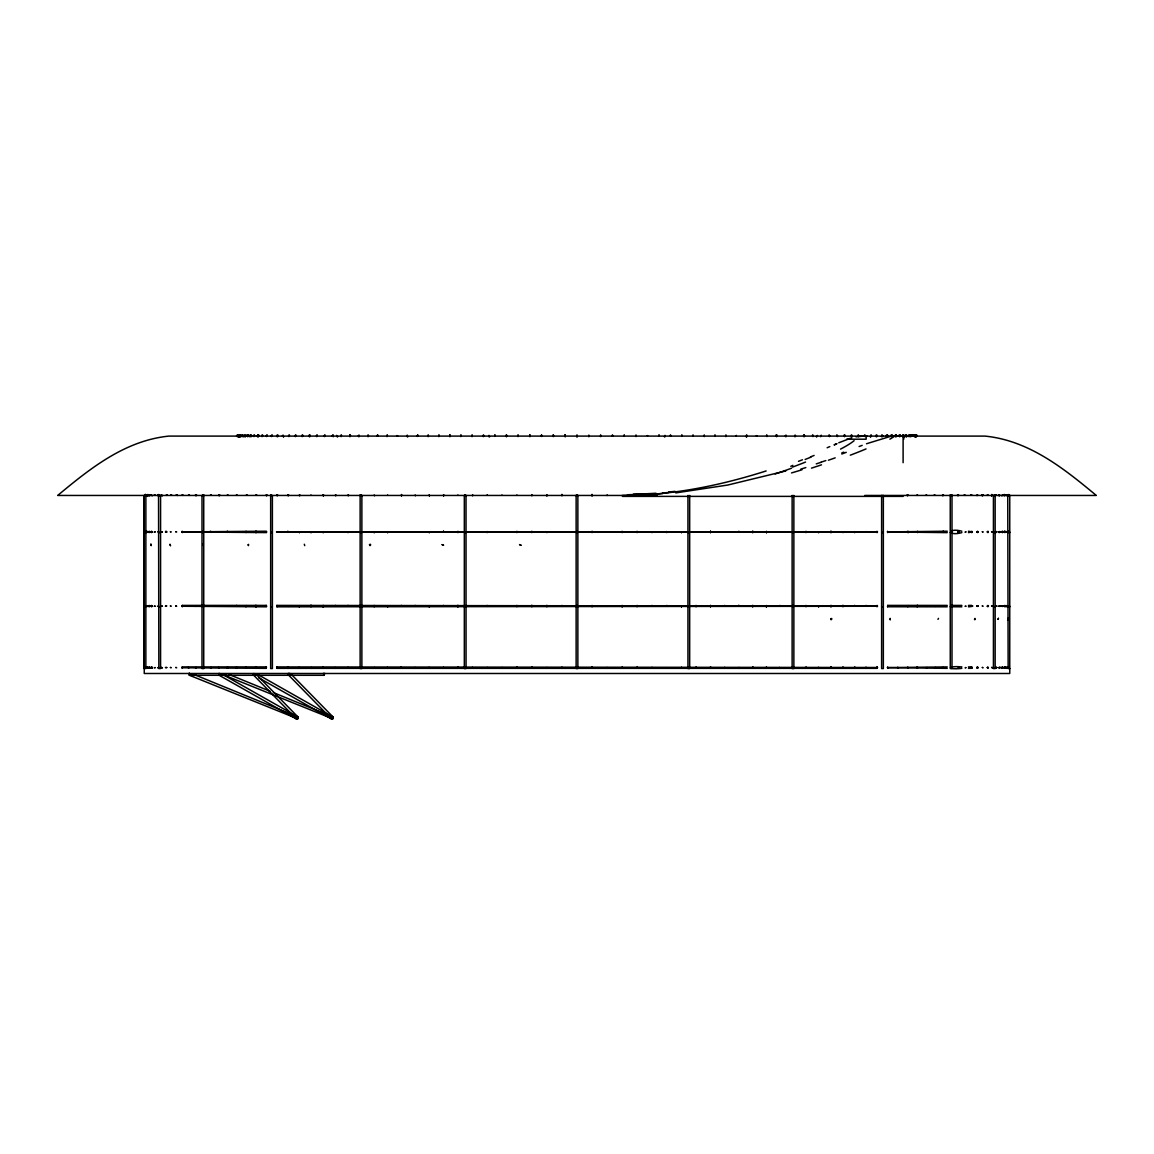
<?xml version="1.0" encoding="UTF-8"?>
<svg xmlns="http://www.w3.org/2000/svg" width="1154" height="1154" viewBox="0 0 1154 1154"><rect width="100%" height="100%" fill="white"/><g stroke="black" fill="none" stroke-linecap="round" stroke-linejoin="round"><path stroke-width="1.5" d="M553.386 435.592L553.343 434.827L553.3 435.981M588.857 435.592L588.843 436.76L588.843 435.087M517.006 495.138L516.891 494.994M516.934 667.762L516.819 667.488M531.806 531.778L531.864 532.585L531.835 531.229M531.821 668.281L531.85 666.925L531.85 668.339M546.837 667.488L546.866 668.339M561.911 606.384L561.911 605.417L561.955 606.254M561.955 667.762L561.955 667.488M577 606.499L577 605.72M577 668.022L577 667.228M592.089 531.532L592.103 532.196M592.074 605.965L592.089 606.384M592.089 667.762L592.074 666.925L592.074 668.339M607.105 531.778L607.091 532.066M607.091 606.384L607.163 605.72M607.163 667.762L607.105 667.488M622.093 605.965L622.15 606.802L622.15 605.403M622.194 606.11L622.136 606.759M637.095 666.969L637.123 668.339M652.024 495.138L651.851 494.994M881.815 495.585L883.012 495.585M529.686 435.592L529.801 434.827L529.859 436.342M553.285 435.794C553.343 432.966 553.372 438.419 553.285 435.981M561.911 668.123L561.926 667.228M565.128 435.592L565.157 434.827L565.186 435.592M592.074 605.403L592.074 606.816L592.089 605.72M487.103 531.532L487.161 532.614L487.291 531.778M487.075 606.384L487.161 605.417L487.291 606.254M487.075 667.892L487.291 667.618M501.976 494.994L501.976 495.282M502.062 532.066L502.062 531.778M501.903 606.11L501.903 606.254M501.903 667.618L502.062 667.488M516.819 531.778L516.819 532.066M516.804 606.11L516.804 606.254M531.907 606.11L531.85 605.403M561.969 495.282L561.969 494.994M607.134 494.864L607.062 495.528M637.181 532.066L637.095 531.273M637.196 606.254L637.196 606.11M651.938 531.778L652.039 532.614L652.111 531.778M651.923 606.254L651.996 605.417L652.111 606.254M651.923 667.488L652.039 668.325L652.111 667.488M666.738 531.532L666.796 532.614L666.925 531.778M666.723 606.384L666.796 605.417L666.925 606.254M666.723 667.892L666.925 667.618M506.592 435.592C506.087 433.399 506.75 438.909 506.332 435.981M561.94 494.489L561.94 495.831L561.955 494.489M565.171 436.616L565.157 434.827L565.157 436.702M600.715 435.981C600.671 438.376 600.628 433.24 600.715 435.592M457.907 494.994L457.907 495.282M472.491 494.994L472.577 495.831L472.736 494.994M472.361 531.778L472.361 532.066M472.621 532.066L472.621 531.778M472.361 606.11L472.361 606.254M472.621 606.254L472.621 606.11M472.375 667.762L472.361 667.488M472.621 667.762L472.621 667.488M487.176 494.994L487.176 495.282M487.392 495.282L487.392 494.994M487.075 667.762L487.276 667.488M681.639 532.066L681.639 531.778M681.639 606.254L681.639 606.11M681.639 667.762L681.639 667.488M460.749 435.592C461.239 432.75 460.922 438.39 460.749 435.981M443.814 495.282L443.814 494.994M443.655 531.778L443.655 532.066M443.67 606.11L443.497 605.403L443.655 606.254M443.67 667.618L443.497 668.339L443.655 667.488M457.965 531.273L457.922 532.629L458.066 531.778M458.066 606.254L458.066 606.11M457.922 668.339L457.922 666.911L458.066 667.618M577 532.585L577 531.273M592.06 495.831L592.045 494.489M696.208 532.066L696.223 531.778M695.934 606.11L696.078 606.816L696.078 605.403M695.949 667.762L696.223 667.618M710.648 532.066L710.503 531.215L710.547 532.585M710.662 606.254L710.662 606.11M710.662 667.762L710.662 667.488M724.928 532.066L724.928 531.778M724.928 606.254L724.943 606.11M724.943 667.618L724.928 667.488M401.087 531.922C401.13 532.629 401.404 530.999 401.505 532.066M401.073 606.254L401.289 605.403L401.505 606.254M401.087 667.762L401.246 666.925L401.505 667.618M414.964 606.11L415.166 605.403L414.978 606.254M414.964 667.618L415.166 668.339L414.978 667.488M438.736 435.592C439.328 432.736 438.953 438.433 438.736 435.981M592.074 668.123L592.06 666.969M726.01 435.981C725.852 438.477 725.823 432.808 725.996 435.794M724.568 606.11L724.755 605.403L724.582 606.254M724.568 667.618L724.755 668.339L724.582 667.488M738.647 606.11L738.834 605.403L739.022 606.254M739.036 667.618L738.834 668.339L739.022 667.488M283.437 436.803C282.413 432.043 283.999 438.174 282.47 435.981M600.614 435.419L600.7 435.592M348.09 494.749L348.263 495.831L348.595 495.138M374.17 494.994L374.502 495.802M374.43 606.11L374.141 605.417L374.43 606.254M374.43 667.762L374.43 667.488M387.6 494.994L387.6 495.282M647.423 435.592C647.74 435.707 647.755 435.866 647.408 435.592M779.57 606.11L779.859 605.417L779.57 606.254M779.57 667.618C780.032 667.416 780.003 668.44 779.57 667.488M396.861 435.592C396.962 435.952 397.481 436.01 397.539 435.592M756.461 435.592C756.433 436.053 757.846 435.592 756.461 435.981M335.396 494.994L335.699 495.845L336.002 494.994M335.122 531.778L335.122 532.066M335.122 606.254L335.425 605.403M347.787 531.778L348.075 532.629L348.349 531.778M347.787 606.254L348.075 605.403L348.349 606.254M348.349 667.762L348.349 667.488M360.971 494.994L361.231 495.845L361.505 494.994M592.06 495.831L592.06 494.489M793.274 667.762L793.274 667.488M806.026 531.273L805.881 532.614L806.213 531.778M806.026 606.759L805.881 605.417L806.213 606.254M806.026 666.969L805.925 668.339L806.213 667.488M335.425 668.339L335.122 667.488M347.801 667.762L347.787 667.488M377.185 435.592C378.93 433.125 376.161 437.063 377.935 436.169M624.285 436.342L624.242 434.827L624.141 436.342M776.815 435.981C776.483 438.693 776.599 433.024 776.815 435.592M793.274 532.066L793.274 531.778M793.274 606.254L793 605.403L793.274 606.11M367.722 435.592C368.53 439.414 368.689 432.173 367.693 435.981M311.364 532.066L311.364 531.778M311.364 606.254L311.032 605.403L311.378 606.11M311.032 668.339L311.364 667.488M323.683 495.282L323.683 494.994M323.38 606.11C323.394 608.129 322.875 603.758 323.394 606.11M323.394 667.618L323.005 668.325L323.394 667.488M506.332 435.592L506.462 434.798L506.577 435.592M658.92 435.592L659.078 434.798L658.948 436.342M818.878 532.066L818.878 531.778M818.878 667.762L818.878 667.488M831.255 606.254L831.255 606.11M831.255 667.762L831.255 667.488M238.748 436.76C235.012 433.543 236.512 438.116 239.368 436.342M238.604 435.794C240.623 432.591 240.84 438.823 238.633 435.981M804.497 435.981C803.097 438.881 805.434 433.356 803.545 435.592M287.88 494.994L288.255 495.845L288.63 494.994M299.261 494.994L299.622 495.845L299.982 494.994M310.989 494.994L310.989 495.282M854.335 531.778L854.696 532.629L855.042 531.778M854.335 606.254L854.696 605.403L855.042 606.254M854.321 667.618L854.825 666.969L854.696 668.339M332.424 435.592C334.934 433.659 330.938 436.154 333.318 436.486M340.819 435.592C342.002 432.736 341.122 438.419 340.819 435.981M546.881 605.518L546.866 606.802L546.866 605.403M813.181 435.981C812.82 438.332 811.983 432.822 813.181 435.592M243.782 435.505C240.378 433.89 243.855 438.347 243.811 435.592M266.17 494.994L266.588 495.845L266.992 494.994M276.845 494.994L277.234 495.845L277.638 494.994M877.487 531.778L276.498 531.922L877.487 532.066M277.292 606.254L276.83 605.417L276.902 606.816L877.487 606.254M277.292 667.488C275.633 666.06 277.797 669.868 276.974 666.925L877.487 667.488M287.577 531.778C288.976 533.812 286.913 529.744 288.312 531.778M287.548 606.254C287.793 604.999 288.111 606.961 288.312 606.254M288.312 667.762C287.851 669.911 288.01 665.469 288.312 667.488M865.716 531.778C866.423 532.571 866.409 530.768 865.688 532.066M865.688 606.254C865.688 605.937 866.928 606.586 866.063 605.403M866.063 668.339C865.312 666.392 867.491 668.094 865.688 667.488M877.502 606.11L276.902 605.403L277.047 606.759M877.487 667.762C875.727 669.017 878.05 665.267 877.098 668.339L276.902 668.339L277.047 666.969M483.31 435.592C483.728 432.909 483.468 438.491 483.31 435.981M592.06 531.273L592.06 532.585M670.69 435.981C670.791 437.337 670.099 433.212 670.69 435.592M310.253 435.592C307.873 433.255 310.844 439.083 309.041 435.981M245.629 531.778C246.451 534.345 246.624 529.542 245.629 532.066M245.629 606.11C246.898 604.22 246.119 608.043 245.629 606.254M255.871 495.138L256.736 495.138M245.629 667.762C246.408 665.18 246.653 670.041 245.614 667.488M265.838 531.778C266.56 533.898 266.819 529.657 266.386 532.585L181.741 531.922L266.242 531.215M265.824 606.11C266.675 604.234 266.862 608.519 266.242 605.403L182.346 605.403L181.755 606.254L266.242 606.816L266.242 605.403M265.824 667.618L266.473 667.026L266.242 668.339L181.755 667.762L182.346 666.911L266.242 666.911L266.242 668.339M529.686 435.981L529.816 436.702L529.787 434.798M682.043 435.981C682.072 437.727 681.423 433.024 682.043 435.592M907.116 494.994L907.563 495.845L908.025 494.994M907.491 606.11C908.804 604.263 907.938 607.956 907.506 606.254M907.506 667.488L908.371 667.762M852.099 435.794C851.926 438.65 850.368 432.707 852.114 435.592M227.396 494.994C227.295 495.643 229.559 494.994 227.396 495.282M227.035 531.778C228.91 533.783 226.198 529.7 227.987 531.778M227.006 606.11C229.127 605.691 225.867 606.268 227.973 605.965M227.006 667.618L228.002 667.618M236.108 606.254C236.051 605.951 237.652 606.571 236.57 605.403M236.57 668.339C235.589 666.435 238.373 668.065 236.108 667.488M246.494 667.762L245.658 667.892M288.587 435.592C290.217 432.707 289.019 438.491 288.587 435.981M865.413 435.981C864.923 438.433 863.755 432.793 865.413 435.592M908.371 532.066C906.453 530.393 909.251 533.725 907.549 532.311M917.517 495.282C915.497 495.427 917.531 495.153 917.517 494.994M917.906 606.11L917.517 605.417L917.892 606.254M926.604 495.282C924.513 495.34 926.619 495.196 926.604 494.994M917.906 667.618L917.892 667.488M926.965 532.066C926.229 532.124 925.869 532.282 926.994 531.778M926.965 606.254C926.316 606.47 925.941 606.182 926.994 606.11M926.965 667.762C926.258 667.805 926.013 668.079 926.994 667.488M443.338 531.778L443.338 532.066M443.338 605.965L443.338 606.254M443.338 667.488L443.352 667.762M203.811 495.282C201.272 496.436 203.71 494.936 203.825 494.994M210.129 531.778C212.177 533.797 209.105 529.801 211.168 531.778M210.1 606.11C212.423 605.807 208.932 606.182 211.139 605.965M218.741 494.994L219.246 495.845L219.75 494.994M211.139 667.762C210.446 667.834 210.071 668.051 211.168 667.488M934.25 494.994C934.177 495.571 936.471 495.052 934.25 495.282M935.634 532.066C934.87 532.124 934.495 532.282 935.663 531.778M935.634 606.254C934.956 606.47 934.567 606.182 935.663 606.11M942.847 495.831C941.549 493.955 943.683 496.191 943.482 494.994M942.861 531.778C944.895 533.783 941.952 529.686 943.885 531.778M935.634 667.762C934.884 667.82 934.639 668.065 935.663 667.488M950.247 494.749L950.607 495.831L951.257 494.994M942.832 606.11C945.126 605.691 941.606 606.268 943.871 605.965M942.832 667.618C943.828 667.286 943.712 668.642 942.832 667.488M724.582 531.778L724.582 532.066M877.3 435.981C877.819 436.154 874.487 433.702 877.3 435.592M195.43 494.994L195.992 495.845L196.541 494.994M196.108 532.066C195.199 531.922 194.939 532.513 196.122 531.778M196.108 606.254C195.358 606.542 194.781 606.081 196.137 606.11M202.339 531.778C204.46 533.797 201.315 529.787 203.407 531.778M203.407 531.922L202.325 532.066M196.108 667.762C195.286 667.892 194.882 667.964 196.122 667.488M202.311 606.11C204.72 605.807 201.084 606.268 203.392 605.965M202.311 667.618L203.421 667.618M951.242 495.138L950.247 495.528L950.261 668.555L951.992 668.555L951.992 495.455M957.459 494.994L958.008 495.845L958.57 494.994M959.017 606.11C958.08 605.562 957.921 605.922 959.003 606.254M959.003 667.762C957.849 667.978 958.036 667.329 959.003 667.488M271.291 435.592C273.224 432.721 271.652 438.433 271.291 435.981M531.821 605.446L531.835 606.802L531.864 605.518M622.136 666.969L622.15 668.339M887.729 435.981L886.373 436.486L887.729 435.592M892.388 435.592L890.989 436.486L897.798 436.212M892.403 435.794L866.51 443.756M937.957 619.366L938.505 618.371M965.84 532.066C964.874 531.864 964.643 532.557 965.869 531.778M970.629 494.994L971.812 495.282M965.84 606.254C965.032 606.528 964.571 606.11 965.869 606.11M968.466 531.215L972.259 531.922L968.466 532.629M972.259 531.922L971.062 532.066M977.654 495.412L976.529 495.412L977.654 494.864M965.84 667.762C964.96 667.892 964.657 667.993 965.869 667.488M976.962 531.778C978.174 534.432 978.231 529.412 976.962 532.066M972.245 606.254C966.475 605.143 978.808 605.965 968.466 606.816M972.259 667.618L971.322 668.209L971.538 666.925L971.884 668.281L968.466 668.339M976.948 606.11L978.174 606.11L976.962 606.254M976.962 667.762C978.044 665.108 978.332 670.113 976.948 667.488M415.151 494.994L415.411 495.802M414.978 531.778L414.978 532.066M739.022 532.066L738.863 531.229L738.632 532.066M981.895 494.994L982.501 495.845L983.107 494.994M983.121 495.138L981.982 495.528M988.026 495.282C985.328 495.441 988.069 495.124 988.026 494.994M987.247 531.778C988.415 532.484 988.329 530.811 987.247 532.066M987.218 606.11L988.502 605.965L987.247 606.254M987.218 667.618C988.444 667.56 988.415 668.368 987.247 667.488M161.531 495.138C161.127 493.696 163.349 497.446 161.56 495.282M167.215 495.282C164.56 495.326 167.2 495.196 167.215 494.994M165.512 531.778C168.095 533.725 164.387 529.643 166.753 531.778M165.484 606.11L166.767 605.965L165.512 606.254M165.484 667.618L166.782 667.618M250 435.592L250.865 434.798L251.731 435.592L250.115 435.246L251.038 436.76L250 435.981M904 435.981C901.577 438.664 904.419 434.337 904 435.592M154.247 494.994C154.146 495.499 157.146 495.138 154.247 495.282M152.227 532.066C150.669 529.397 150.958 534.475 152.227 531.778M158.487 531.922C157.463 532.008 157.29 531.763 158.473 531.778M152.227 606.254C151.001 603.556 150.626 608.504 152.241 606.11M152.227 667.762C150.785 665.093 150.857 670.157 152.227 667.488M158.473 606.254C157.377 606.283 157.031 606.326 158.502 606.11M158.473 667.762C157.333 667.661 157.175 668.195 158.473 667.488M992.44 495.282L991.344 495.643L992.44 494.994M995.051 495.282L996.349 494.994M998.441 494.994L999.234 495.831L999.725 494.864M995.498 531.922C998.426 530.465 993.868 533.84 996.825 532.066M998.888 531.922C1001.903 530.508 997.258 533.696 1000.186 532.196M1002.595 495.412L1001.585 495.73L1002.595 494.864M1001.773 531.778C1003.042 534.49 1003.345 529.383 1001.773 532.066M995.498 606.11C998.47 605.85 993.983 606.239 996.825 605.965M998.888 606.11C1001.975 605.634 997.229 606.701 1000.186 605.836M995.527 667.762C998.152 665.829 994.286 669.94 996.854 667.618M1001.759 606.11L1003.143 606.11L1001.773 606.254M998.902 667.762C1001.701 665.901 997.503 669.608 1000.186 667.892M1001.773 667.762C1003.129 665.079 1003.187 670.171 1001.759 667.488M417.993 436.169L418.022 435.981M909.756 436.082L909.049 436.76L909.669 435.318M147.149 494.994L147.842 495.845L148.491 494.864M149.025 494.864L149.544 495.831L150.352 494.994M151.362 494.994L152.415 495.73L151.362 495.282M144.495 531.417C147.597 531.619 143.687 533.711 146.039 531.215C147.279 534.259 148.967 530.263 146.659 531.922M149.876 532.066C148.332 529.397 148.577 534.49 149.876 531.778M144.596 605.518C149.429 607.249 145.793 605.143 148 605.836M155.098 532.066C154.073 532.153 153.641 532.282 155.098 531.778M149.876 606.254C148.635 603.556 148.246 608.519 149.89 606.11M150.857 606.11L152.184 605.836M148.044 667.762C146.486 665.093 146.746 670.171 148.044 667.488M155.098 606.254C153.987 606.138 153.727 606.499 155.112 606.11M149.876 667.762C148.433 665.093 148.462 670.171 149.876 667.488M155.098 667.762C153.9 667.502 153.843 668.354 155.098 667.488M145.837 494.994L147.149 495.282M145.346 532.066L146.746 531.778M144.538 606.11C146.039 606.34 144.885 605.922 146.731 606.254M146.673 606.254L145.332 606.11L146.702 605.836M145.332 667.618C148.174 665.973 144.034 669.955 146.731 667.488M1006.879 494.749C1006.923 495.859 1007.846 493.869 1008.553 496.162M1004.124 531.778C1006.879 533.797 1002.84 529.672 1005.48 531.778M1009.461 494.734C1008.005 496.162 1009.577 494.72 1007.572 495.282M1007.341 531.922C1003.345 531.576 1011.25 532.167 1007.24 531.922M1009.014 531.273C1009.548 532.701 1007.5 531.85 1009.433 531.778M1004.11 606.11C1007.298 605.432 1002.422 607.033 1005.379 605.72M1007.327 606.254C1010.89 605.374 1003.792 606.73 1007.269 606.254M1008.048 605.965L1009.447 606.254L1008.091 605.836M1004.11 667.618C1007.197 666.175 1002.566 669.363 1005.379 668.022M1008.87 668.325C1003.605 665.757 1010.471 669.407 1008.74 666.969M243.811 435.837L243.061 436.76L242.023 436.226M145.202 494.489L145.375 496.061M746.97 435.981C746.22 438.332 747.359 433.673 746.205 436.803M516.905 606.701L516.877 605.403M622.136 531.273L622.093 531.922M374.43 532.066L374.43 531.778M779.57 531.778L779.57 532.066M361.231 532.196L361.231 531.648M361.245 606.384L361.245 605.836M361.245 667.892L361.245 667.344M466.028 495.556C463.98 497.792 464.384 492.83 466.028 495.556L466.057 668.555L464.326 668.555L464.326 495.455M576.134 495.455L577 494.72L577.865 495.455L577.865 668.555L576.134 668.555L576.134 495.455L577 496.177L577.865 495.455M803.573 435.592L804.021 434.798L804.497 435.592M323.394 532.066L323.394 531.778M914.632 436.342C915.93 438.376 917.473 434.164 917.012 435.505M244.23 435.577L245.124 436.775L246.004 435.404L244.388 435.188L245.023 436.775L246.018 435.505M915.439 435.029C907.809 438.462 920.849 433.298 915.454 436.775M917.041 435.981L915.728 436.616M288.615 495.282L287.88 495.282M288.284 532.066L287.548 532.066M240.22 435.246C240.292 433.269 241.792 439.732 240.133 435.419C243.638 434.813 242.542 434.654 241.965 435.621M277.609 495.282L276.845 495.282M287.548 605.965L288.284 605.965M266.978 495.282L266.17 495.282M837.472 435.981C837.169 438.448 836.015 432.837 837.472 435.592M843.776 435.592L844.786 435.087L844.584 436.702L844.685 434.971L843.747 435.592M256.722 495.282L255.885 495.282M397.524 436.169L396.861 435.981M246.494 532.066L245.643 532.196M907.996 495.282L907.116 495.282M309.041 435.592L309.647 434.798L310.224 435.592M246.509 606.254L245.658 606.384M227.973 532.066L227.006 532.066M236.108 531.778L237.046 531.922L236.108 532.066M917.892 532.066L916.954 531.922L917.892 531.778M219.736 495.282L218.741 495.282M227.987 606.254L227.035 606.254M227.006 667.488L227.973 667.488M282.499 435.592L283.696 436.789M211.139 532.066L210.115 532.066M943.871 532.066L942.832 532.066M457.922 605.403L457.95 606.802M913.809 435.029C911.472 435.404 910.852 437.323 913.16 434.827C914.516 437.034 913.232 436.327 913.881 434.971M913.492 435.505L911.487 434.87L912.049 435.577M202.83 494.749L202.758 495.282M211.168 606.254L210.129 606.254M943.885 606.254L942.861 606.254M907.938 435.592L909.568 435.159L907.967 435.505M196.526 495.282L195.43 495.282M203.407 606.254L202.339 606.254M202.325 667.488L203.392 667.488M958.556 495.282L957.459 495.282M959.003 532.066L957.863 531.922L959.003 531.778M457.893 605.417L457.893 606.802M914.487 435.592L915.641 434.827M894.999 435.592L896.139 434.87L896.6 436.169L895.98 434.827L894.97 435.592M971.062 531.778L972.245 531.778M978.145 532.066L976.991 532.196M971.062 605.965L972.231 605.965M971.062 667.488L972.231 667.488M710.576 667.026L710.576 668.209M981.982 494.749L981.895 495.282M978.159 606.254L976.991 606.384M166.753 532.066L165.512 532.066M165.512 667.488L166.753 667.488M710.503 666.911L710.503 668.339M158.906 495.412L157.665 494.864L158.156 495.831L158.949 495.138L158.545 494.489L158.848 668.555L160.579 668.555L160.579 495.455M996.349 495.282L995.051 494.994M995.527 531.778L996.825 531.778M996.825 606.254L995.527 606.254M995.527 667.488L996.825 667.488M998.902 531.778L1000.186 531.648M998.902 667.488L1000.186 667.344M150.885 531.778L152.184 531.648M150.885 667.488L152.184 667.344M150.352 495.282L149.025 495.412M1003.691 494.864L1004.975 495.412M1005.48 532.066L1004.124 532.066M1006.057 532.311L1007.327 532.066M1004.124 667.488L1005.379 667.228M146.673 531.778L148 531.648M146.673 667.488L148 667.344M145.346 531.778L144.394 532.311L144.986 531.273M145.346 605.965L144.337 606.384L145.649 606.701M145.346 667.488L146.702 667.344M1007.269 531.778L1006.057 531.532M145.346 494.547L145.88 495.831L145.75 494.489M144.856 666.925C144.986 669.998 146.212 665.555 144.596 667.892M377.892 436.342L377.185 435.981M245.658 531.648L246.509 531.778M907.534 667.344L908.386 667.488M752.783 606.759L752.826 605.518M752.826 667.026L752.826 668.209M245.643 605.836L246.494 605.965M245.643 667.344L246.494 667.488M907.52 605.836L908.371 605.965L907.534 606.384M516.891 532.614L516.905 531.273M766.458 606.759L766.501 605.518M766.458 668.281L766.501 667.026M244.287 435.375L245.946 435.303M752.711 666.911L752.711 668.339M710.547 606.759L710.576 605.518M710.475 531.229L710.503 532.629M976.991 531.648L978.159 531.778M976.991 605.836L978.145 605.965M976.991 667.344L978.159 667.618L976.991 667.892M288.413 673.287L289.034 675.292L289.654 673.287M189.227 673.287L189.299 675.22L297.761 718.855L298.208 717.225L256.491 674.6M323.466 673.287L324.086 675.292L324.707 673.287M999.652 495.528L998.441 495.282M1000.186 606.384L998.902 606.254M1001.874 531.532L1003.071 531.648M1003.014 532.311L1001.874 532.311M1001.816 605.836L1003.071 605.836M1003.071 606.384L1001.816 606.384M1001.816 667.344L1003.071 667.344M1003.071 667.892L1001.816 667.892M152.126 532.311L150.885 532.066M152.184 606.384L150.885 606.254M152.184 667.892L150.885 667.762M401.52 495.831L401.563 494.489L401.448 495.831M752.682 531.229L752.711 532.629M752.783 532.585L752.797 531.273M149.775 532.311L148.505 531.922L149.832 531.648M149.832 606.384L148.505 606.11L149.832 605.836M149.832 667.892L148.52 667.762L149.832 667.344M148 532.196L146.673 532.066M148 606.384L146.717 606.384M148 667.892L146.717 667.892M146.717 531.648C145.289 530.047 145.274 533.682 146.774 532.311M1005.509 494.864L1007.615 495.831M1006.807 495.412L1005.509 495.412M148.491 495.412L145.837 495.282M145.851 532.311L145.115 532.614M1008.235 606.615C1011.38 606.456 1008.091 604.537 1007.817 606.802M766.458 532.585L766.472 531.273M689.515 495.758L687.986 495.686M746.696 436.76L746.566 434.827L746.97 435.592M333.232 436.616L332.424 435.981M890.311 619.597L890.167 618.371L890.123 619.756M916.709 435.433L916.204 436.414M189.357 673.272L189.847 675.292L324.086 675.292M238.46 436.775L237.796 435.159L239.772 434.827M793.663 495.657L792.221 495.672M449.858 434.827L449.901 436.775L450.031 434.971M219.159 673.287L218.986 675.177L296.636 719.072L298.006 718.452L297.876 716.937L221.784 673.922M220.342 674.556L218.986 675.177M1005.379 606.499L1004.124 606.254M831.053 532.585L831.053 531.273M831.053 606.759L831.096 605.518M831.053 668.281L831.096 667.026M1006.144 605.605L1007.226 605.72M1007.139 606.615L1006.144 606.615M1006.057 667.228L1007.226 667.228M1007.139 668.123L1006.144 668.123M1007.745 495.802L1008.149 668.555L1009.88 668.555M830.923 666.911L830.923 668.339M277.955 436.486L276.902 436.486L277.97 436.486M830.866 531.229L830.923 532.629M915.656 435.029L914.415 434.798L915.165 434.842M253.923 673.446L253.361 674.888L296.304 718.783C299.824 719.404 296.751 714.903 296.304 718.783M290.101 674.441L288.341 674.571M876.953 531.273L877.098 532.629M947.246 531.215L887.339 531.922L947.246 532.629M947.246 666.911L887.339 667.618L947.246 668.339M237.926 435.029L238.272 436.616M256.116 531.273L256.116 532.585M255.871 605.417L255.871 606.802M256.116 606.759L255.957 605.403M256.116 666.969L255.957 668.339M887.599 531.273L887.758 532.629M887.599 666.969L887.758 668.339M337.632 436.775L336.651 435.39L337.17 436.775M255.871 531.229L255.871 532.614M255.871 666.925L255.871 668.325M1007.817 668.325L1008.452 668.123M1008.654 495.73L1008.798 494.489M1008.74 668.339L1009.404 667.026M407.91 436.746C406.626 437.106 407.492 432.808 407.29 436.76M240.119 436.616L238.921 436.702M843.04 668.325L842.968 666.911L842.968 668.339M310.96 605.417L311.032 606.816L311.032 605.403M842.91 605.417L842.968 606.816L842.968 605.403M254.717 674.787L253.361 674.888M915.165 436.731L913.564 436.255M238.085 434.914L239.513 435.592M915.699 434.87L916.074 434.798M146.01 495.802L145.202 495.802M145.779 668.281L144.596 668.209M877.026 666.925L877.098 668.339M696.078 668.339L696.078 666.911M816.83 436.775L817.45 435.433L816.368 436.775M870.563 436.803C870.837 431.913 872.366 437.323 870.304 436.789M237.262 434.914L238.402 434.914M577.332 436.775L577 435.375L576.668 436.775M834.14 444.824L836.52 443.756M838.785 442.761L851.796 437.755M710.503 605.403L710.446 606.759M961.859 531.215C947.607 527.263 947.016 536.668 961.859 532.629M951.242 532.614L951.242 531.229M664.978 436.789L664.978 435.375L664.488 436.803M859.11 446.511L862.168 445.372M182.231 531.229L182.346 532.629M182.231 666.925L182.346 668.339M841.886 452.815L843.762 452.152M906.02 434.827L906.784 436.558L906.38 434.827M489.512 436.803L489.022 435.375L489.022 436.789M248.456 545.626L248.572 544.399L247.865 544.904M752.711 605.403L752.639 606.759M766.155 470.947C728.246 483.021 689.111 491.734 649.37 494.503M145.519 668.281L145.13 666.925M785.802 470.947L727.756 485.041L675.739 492.902M189.847 675.292L190.655 674.556L189.299 675.22M304.31 544.241L304.728 545.626M830.923 605.403L830.866 606.802M877.098 605.403L877.026 606.802M947.246 606.816L887.599 606.759L887.758 605.403L947.246 605.403M887.599 606.759L887.758 605.403M856.023 436.861L862.37 436.212M915.54 436.775L916.161 436.775M237.536 434.827L238.546 434.798M951.127 605.403L951.127 606.816L951.026 605.417L961.859 605.403M961.859 668.339C947.304 670.157 946.15 665.541 961.859 666.911M951.127 668.339L951.228 666.925M182.346 605.403L182.346 606.816M971.654 532.629L971.769 531.229M987.867 532.629L987.983 531.229M987.867 606.816L987.867 605.403M1003.691 495.412L1004.975 494.864M1004.802 532.629L1004.932 531.229M1004.932 606.802L1004.802 605.403M145.115 531.229L145.909 531.648M628.483 495.398L622.453 495.455L622.453 496.379L903.106 496.379M633.517 495.398L626.896 495.455L626.896 496.379M846.618 439.198L866.164 439.198L866.164 436.097M657.318 495.455L57.7 495.455C90.272 468.365 125.021 440.511 168.974 436.097L985.026 436.097C1028.979 440.511 1063.728 468.365 1096.3 495.455L864.764 495.455M144.12 532.542L145.851 532.542M158.848 532.542L160.579 532.542M202.008 532.542L203.739 532.542M270.656 532.542L272.387 532.542M360.135 532.542L361.866 532.542M464.326 532.542L466.057 532.542M576.134 532.542L577.865 532.542M687.943 532.542L689.674 532.542M792.134 532.542L793.865 532.542M881.613 532.542L883.344 532.542M950.261 532.542L951.992 532.542M993.421 532.542L995.152 532.542M1008.149 532.542L1009.88 532.542M968.466 605.403L971.654 605.403M144.12 606.73L145.851 606.73M158.848 606.73L160.579 606.73M270.656 606.73L272.387 606.73M881.613 606.73L883.344 606.73M950.261 606.73L961.859 606.816M993.421 606.73L995.152 606.73M1008.149 606.73L1009.88 606.73M968.466 666.911L971.654 666.911M1008.884 531.229L1009.505 531.417M991.675 495.831L991.805 494.431M987.867 666.911L987.867 668.339M224.568 675.191L225.708 674.556L224.338 675.22L332.814 718.855L333.275 717.225L291.544 674.6M192.054 673.691L297.819 716.908L296.491 717.543L296.636 719.072M297.819 716.908L296.52 717.557L296.708 719.101M145.462 495.802L144.726 495.037M228.752 674.354L270.065 691.246M273.368 692.588L332.871 716.908L333.059 718.452L331.688 719.072L258.698 677.816M258.381 674.801L333.275 717.225M876.16 436.616L877.083 436.486L876.03 436.486M202.83 494.878L203.465 495.903L202.83 495.528M331.357 718.783L332.871 716.908L331.357 718.783L288.413 674.888M820.768 436.616C821.417 434.928 821.432 434.51 820.682 436.486M246.841 494.864C246.653 495.052 245.239 495.773 246.869 494.994M145.88 495.412L145.851 668.555L144.12 668.555L144.12 495.455M995.152 495.528L995.152 668.555L993.421 668.555L993.421 495.455M637.095 606.759L637.123 605.403M516.891 666.925L516.877 668.339M971.812 494.994L970.629 495.282M259.03 435.592C257.717 432.923 256.448 437.9 258.77 436.486C256.39 437.943 257.746 432.966 259.001 435.592M637.095 532.585L637.181 531.778M735.992 436.169C736.613 434.928 736.483 435.332 735.978 435.981M622.136 532.585L622.222 531.922M350.455 435.592L349.792 434.87L349.878 436.76L349.806 434.87L350.427 435.592M738.632 606.254L738.834 605.403L739.036 606.11M908.371 531.922L907.938 531.215L907.506 532.066M637.196 667.488L637.051 667.762M561.955 531.778L561.897 532.066M1009.75 495.455L1009.75 673.489L144.25 673.489L144.25 495.455M1004.802 666.911L1004.802 668.339M1004.326 494.431L1004.326 495.845M903.77 436.097L903.77 439.198M903.106 436.097L903.106 462.696M883.344 495.455L883.344 668.555L881.613 668.555L881.613 495.455M793.865 495.455L793.865 668.555L792.134 668.555L792.134 495.455M689.674 495.455L689.674 668.555L687.943 668.555L687.943 495.455M577 605.403L577 606.816M577 666.911L577 668.339M361.866 495.455L361.866 668.555L360.135 668.555L360.135 495.455M272.387 495.455L272.387 668.555L270.656 668.555L270.656 495.455M203.739 495.455L203.739 668.555L202.008 668.555L202.008 495.455M147.842 494.431L147.842 495.845M655.991 493.234A237.046 114.448 1.9 0 1 633.301 494.114M643.225 494.157A198.603 98.855 1.9 0 1 628.367 494.691M649.226 494.1A212.148 108.173 2.1 0 1 643.326 494.475M662.728 493.523A260.357 131.123 2.2 0 1 656.28 493.97M668.902 492.441A278.114 144.697 2.5 0 1 662.526 492.96M675.047 491.359A300.805 163.998 3 0 1 668.729 491.95M801.972 469.779A256.534 65.316 -9.5 0 1 791.529 472.924M791.572 468.192A212.624 59.07 -10.7 0 1 775.127 473.991M805.838 467.572A244.46 54.743 -10.4 0 1 800.804 469.13M821.504 464.831A229.559 47.429 -10.9 0 1 811.493 468.135M805.521 462.076A186.934 40.852 -12.5 0 1 792.509 467.082M820.999 462.321A216.678 36.726 -12.1 0 1 816.267 463.879M825.802 460.576A208.86 32.067 -12.6 0 1 821.201 462.119M802.463 459.782A172.278 29.138 -14.2 0 1 798.481 461.311M835.179 457.864A199.224 27.436 -13.2 0 1 828.442 460.215M810.93 457.143A164.589 25.489 -14.8 0 1 805.146 459.465M866.034 448.92A182.217 20.96 -14.1 0 1 850.296 455.181M814.089 455.441A157.016 21.464 -15.5 0 1 810.411 456.955M854.104 440.669A142.591 17.065 -16.2 0 1 840.53 449.108M894.004 436.313A165.916 9.953 -16.6 0 1 889.864 439.169M829.813 446.584A139.677 5.092 -21.1 0 1 827.144 447.752M836.91 443.756A142.432 3.577 -22 0 1 834.486 444.853M841.8 454.012A179.115 3.318 -21.8 0 1 846.257 452.325M790.793 466.303A159.382 1.933 -25.1 0 1 792.827 465.365M897.653 436.169A47.877 8.612 7.6 0 1 902.976 436.053M862.298 436.183A35.889 6.477 7.2 0 1 866.986 436.068M541.486 435.592C541.486 438.65 541.63 432.822 541.486 435.592M577.014 435.794C577 438.592 577 433.024 577.014 435.794M612.514 435.794C612.558 437.842 612.341 432.909 612.514 435.794M531.835 494.994L531.879 495.831L531.936 494.994M546.881 494.994L546.895 495.831L546.881 494.994M546.823 531.778L546.866 532.614L546.837 531.778M576.986 494.864L577 495.831L577 494.749M622.15 495.138L622.15 495.138M170.027 544.399L170.46 545.626L170.027 544.399M517.987 435.592C518.059 438.909 518.204 432.764 517.987 435.592M636.013 435.794C635.998 438.621 635.955 432.88 636.013 435.794M910.174 435.736C911.386 439.53 911.025 431.928 910.189 435.895M531.907 531.922L531.907 531.922M681.408 531.778L681.495 532.614L681.408 531.778M681.408 605.965L681.495 606.802L681.408 605.965M681.408 667.488L681.495 668.325L681.408 667.488M494.792 435.592C494.705 438.347 495.225 432.707 494.792 435.592M443.511 494.994L443.626 495.831L443.511 494.994M471.986 435.592C472.159 439.01 472.347 432.721 471.986 435.592M693.237 435.794C693.381 437.712 692.573 432.894 693.237 435.794M704.315 435.794C704.272 438.65 704.142 432.808 704.315 435.794M429.245 494.994L429.403 495.845L429.245 494.994M429.086 531.778L429.245 532.629L429.086 531.778M429.086 605.965L429.245 606.816L429.086 605.965M429.086 667.488L429.245 668.339L429.086 667.488M443.67 531.922L443.497 531.215L443.67 531.922M428.004 435.592C428.35 439.039 428.523 432.764 428.004 435.592M715.235 435.794C715.307 438.116 714.485 432.678 715.235 435.794M331.386 718.004C332.583 721.25 334.213 714.701 331.386 718.004M387.412 531.778L387.614 532.629L387.412 531.778M387.412 605.965L387.614 606.816L387.412 605.965M387.412 667.488L387.614 668.339L387.412 667.488M417.431 435.592C417.301 438.52 418.339 432.678 417.431 435.592M766.169 531.778L766.386 532.629L766.169 531.778M766.169 605.965L766.343 606.802L766.169 605.965M766.169 667.488L766.343 668.325L766.169 667.488M635.825 435.419L635.825 435.419M360.755 531.778L361.043 532.614L360.755 531.778M360.755 605.965L361.043 606.802L360.726 605.965M373.954 531.778L374.184 532.629L373.954 531.778M373.954 605.965L374.184 606.816L373.939 605.965M792.755 531.778L793.058 532.614L792.755 531.778M792.755 605.965L793.058 606.802L792.755 605.965M386.907 435.592C387.153 438.924 387.773 432.635 386.922 435.592M767.078 435.794C766.934 438.549 766.141 432.562 767.078 435.794M159.209 494.763L160.19 496.177L159.281 494.72M248.788 435.419L249.783 436.731L248.802 435.375M322.774 531.778L323.134 532.614L322.774 531.778M322.774 605.965L323.134 606.802L322.774 605.965M818.287 531.778L818.633 532.614L818.287 531.778M818.287 605.965L818.633 606.802L818.287 605.965M322.774 667.488L323.019 668.325L322.774 667.488M785.485 435.592C786.004 439.285 786.768 433.37 785.485 435.592M818.287 667.488L818.518 668.325L818.287 667.488M358.49 435.592C359.053 439.299 359.846 433.341 358.49 435.592M794.659 435.592C795.221 439.313 796.015 433.313 794.659 435.592M298.973 531.778L299.376 532.614L298.973 531.778M298.973 605.965L299.376 606.802L298.973 605.965M298.973 667.488L299.376 668.325L298.973 667.488M310.714 531.778L311.032 532.629L310.714 531.778M323.048 494.994L323.351 495.845L323.048 494.994M842.636 531.778L843.04 532.614L842.651 531.778M324.346 435.592C324.663 438.967 325.601 432.591 324.346 435.592M829.668 435.794C829.409 438.765 828.356 432.476 829.668 435.794M246.884 435.693L247.807 436.775L247.071 435.188L248.716 435.621L247.807 434.798L246.898 435.577M287.548 667.488L287.865 668.325L287.577 667.488M316.542 435.592C316.816 439.025 317.898 432.577 316.542 435.592M897.624 531.778C899.182 532.369 897.74 531.619 897.624 531.778M897.624 605.965C898.403 606.672 898.36 605.937 897.61 605.965M897.624 667.488C899.139 668.022 897.783 667.2 897.624 667.488M301.915 435.592C302.204 439.025 303.43 432.591 301.915 435.592M236.498 494.994C238.258 495.888 236.642 494.835 236.498 494.994M237.032 531.922L236.094 531.922L237.032 531.922M916.983 531.778C917.531 534.316 918.396 529.888 916.983 531.778M916.983 605.965C917.401 608.778 917.444 603.701 916.983 605.965M916.983 667.488C917.488 670.301 917.416 665.194 916.983 667.488M295.092 435.592C295.41 438.996 296.693 432.577 295.092 435.592M858.922 435.794C858.562 438.823 857.335 432.418 858.922 435.794M218.366 531.778C219.318 532.585 219.246 531.763 218.366 531.778M218.366 605.965C219.231 606.773 219.217 605.893 218.337 605.965M218.366 667.488C219.274 668.281 219.173 667.459 218.366 667.488M369.525 544.63C370.218 547.443 371.545 543.044 369.525 544.63M1007.788 619.756L1008.12 618.371L1007.788 619.756M703.897 435.419L703.897 435.419M210.533 494.994C212.495 495.845 210.706 494.922 210.533 494.994M276.729 435.592C275.849 436.904 279.657 433.313 276.729 435.592M266.285 435.592C266.776 438.982 268.175 432.519 266.285 435.592M882.695 435.794C883.113 437.121 880.545 432.865 882.695 435.794M957.892 531.778C958.628 534.374 959.522 529.83 957.892 531.778M964.297 494.994C966.432 496.004 964.542 494.734 964.297 494.994M261.641 435.592C262.102 439.025 263.559 432.534 261.641 435.592M188.592 494.994C190.727 496.004 188.838 494.734 188.592 494.994M188.16 531.778C189.184 532.383 189.198 531.792 188.16 531.778M188.16 605.965C189.242 606.716 189.112 606.038 188.131 605.965M188.16 667.488C189.27 668.224 189.068 667.603 188.16 667.488M725.477 435.419L725.477 435.419M182.202 494.994C184.438 495.845 182.419 494.979 182.202 494.994M900.524 435.794C898.187 438.621 900.971 434.813 900.524 435.794M982.342 531.778C983.525 532.412 983.496 531.821 982.342 531.778M982.342 605.965C983.424 606.629 983.367 605.98 982.328 605.965M982.342 667.488C983.468 668.152 983.352 667.546 982.342 667.488M170.893 494.994C173.187 495.888 171.196 494.835 170.893 494.994M170.431 531.778C171.585 532.383 171.398 531.85 170.431 531.778M176.302 494.994L177.471 495.412L176.302 494.994M175.855 531.778C176.908 532.369 176.923 531.778 175.855 531.778M170.431 605.965C171.629 606.571 171.513 606.023 170.417 605.965M170.431 667.488C171.657 668.079 171.484 667.589 170.431 667.488M175.855 605.965C177.009 606.716 176.865 606.038 175.841 605.965M175.855 667.488C177.038 668.224 176.836 667.603 175.855 667.488M253.491 435.592C254.111 438.953 255.568 432.548 253.491 435.592M991.632 531.778L992.916 532.066L991.632 531.778M991.632 605.965L992.916 606.254L991.632 605.965M991.632 667.488L992.916 667.762L991.632 667.488M161.084 531.778L162.382 532.066L161.084 531.778M161.084 605.965L162.382 606.254L161.084 605.965M161.084 667.488L162.382 667.762L161.084 667.488M998.066 619.337L998.426 618.371L998.066 619.337M360.221 495.095L361.721 495.917L360.221 495.095M776.065 435.419L776.498 434.827L776.065 435.419M442.17 544.63L443.511 545.178L442.17 544.63M202.729 544.399L203.349 545.568L202.729 544.399M974.553 619.092C974.697 621.314 975.577 616.856 974.553 619.092M950.564 495.787L951.689 494.806L950.564 495.787M904.231 436.645L905.212 435.419L904.231 436.645M993.796 495.989L994.791 494.763L993.796 495.989M519.588 544.601L520.959 545.207L519.588 544.601M270.858 494.936L272.142 496.061L270.858 494.936M886.229 435.419L887.541 435.159L886.229 435.419M890.83 435.419L892.201 435.159L890.83 435.419M898.879 435.419L900.336 435.159L898.879 435.419M902.313 435.419L903.625 434.971L902.313 435.419M830.851 618.818C830.88 621.588 833 617.246 830.851 618.818M150.885 544.183L151.217 545.626L150.943 544.226M882.478 436.486L881.44 436.558L882.377 436.616M896.398 436.486L895.273 436.558L896.341 436.558M906.842 436.486L905.616 436.558L906.712 436.616"/></g></svg>
